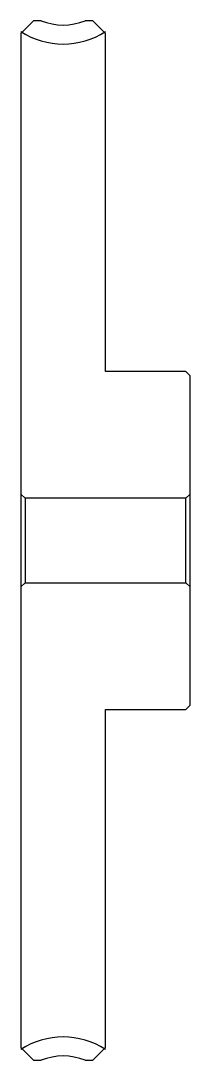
# Model space of a CAD drawing. Header units: metres. Extents: x 123 to 143, y 62 to 185.
import ezdxf

# ---------------------------------------------------------------- set-up
doc = ezdxf.new("R2010")
doc.units = ezdxf.units.M

msp = doc.modelspace()

# ---------------------------------------------------------------- linework, layer by layer
at = {"color": 4}
for p, q in [((143, 129.25), (142.5, 128.75)), ((123, 118.25), (123.5, 118.75)), ((143, 118.25), (142.5, 118.75))]:
    msp.add_line(p, q, dxfattribs=at)
for points in [[(125.401924, 185.25), (124.5, 185.25), (123, 183.75), (123, 118.25)], [(133, 143.75), (133, 183.75), (131.5, 185.25), (130.598083, 185.25)], [(133, 103.75), (142.5, 103.75), (143, 104.25), (143, 143.25), (142.5, 143.75), (133, 143.75)], [(123, 129.25), (123.5, 128.75), (123.5, 118.75), (142.5, 118.75), (142.5, 128.75), (123.5, 128.75)], [(123, 118.25), (123, 63.75), (124.5, 62.25), (125.401924, 62.25)], [(130.598083, 62.25), (131.5, 62.25), (133, 63.75), (133, 103.75)]]:
    msp.add_lwpolyline(points, dxfattribs=at)
for centre, radius, start, end in [((128, 191.75), 7, 248.21321192, 291.78678997), ((128, 191.75), 9.25, 237.27956006, 302.72043994), ((128, 55.75), 9.25, 57.27956006, 122.72043994), ((128, 55.75), 7, 68.21321003, 111.78678808)]:
    msp.add_arc(centre, radius, start, end, dxfattribs=at)

doc.saveas('drawing.dxf')
